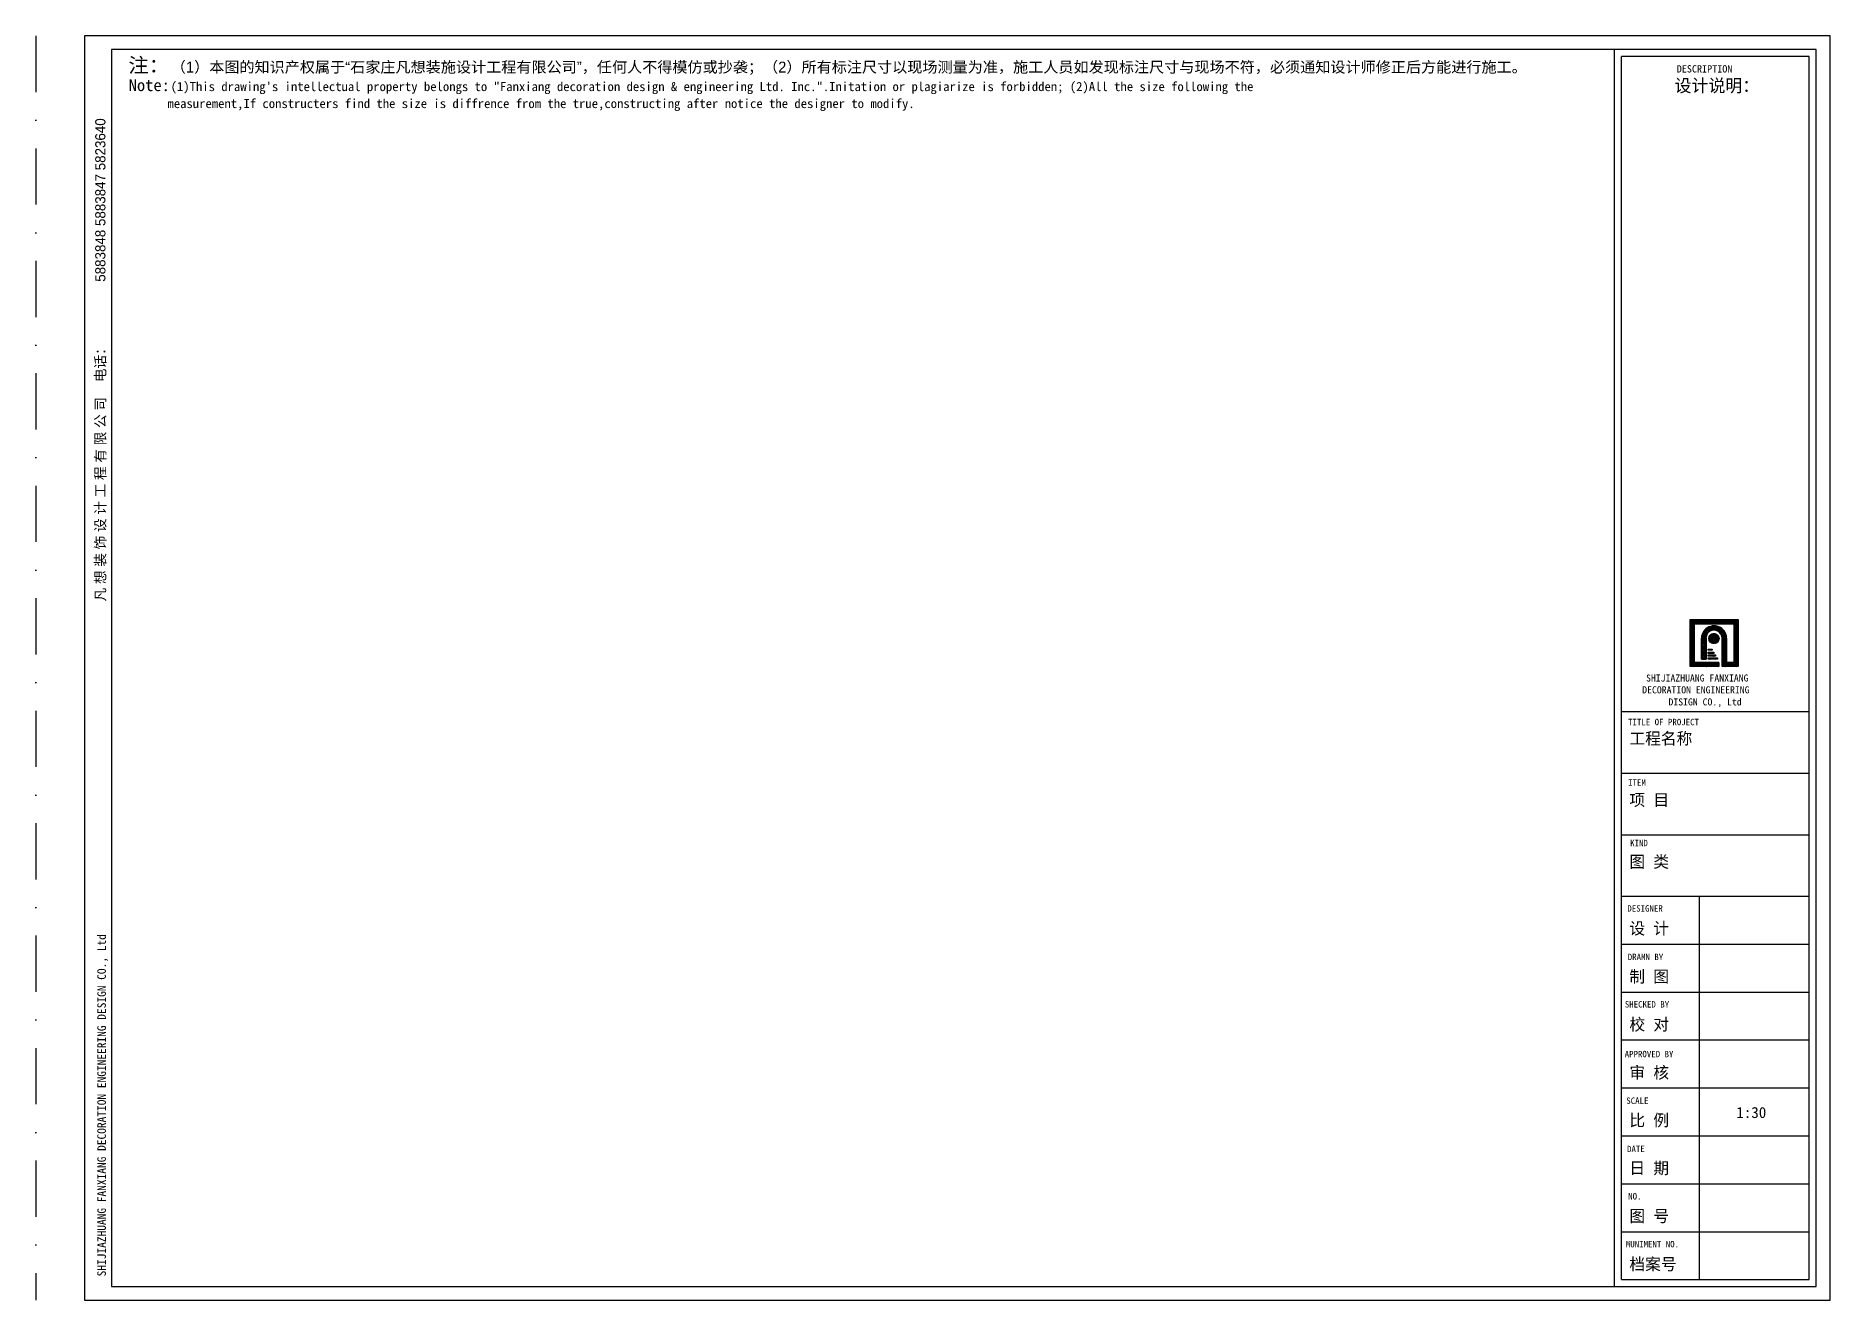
# Model space of a CAD drawing. Extents: x -264 to 11900, y 473 to 9040.
import ezdxf

# ---------------------------------------------------------------- set-up
doc = ezdxf.new("R2010")
doc.units = 0
doc.header["$MEASUREMENT"] = 0
doc.linetypes.add('DASHDOTX2', pattern=[50.8, 25.4, -12.7, 0, -12.7])
doc.layers.get('0').update_dxf_attribs({"linetype": 'CONTINUOUS'})
doc.layers.add('LAYER2', color=2, linetype='CONTINUOUS')
doc.styles.add('STYLE1', font='FZFSJW.TTF', dxfattribs={"height": 50})

# ---------------------------------------------------------------- blocks, each defined once
blk = doc.blocks.new('新版本1比30A3')
h = blk.add_hatch()
h.set_pattern_fill('ANSI37', color=2, scale=3.851754, angle=180, style=0)
h.set_pattern_definition([(44.4242, (11666.4296, -8940.58), (-5.457335, 5.348734), []), (135.5758, (11666.4296, -8940.58), (-5.457335, -5.348734), [])])
edge = h.paths.add_edge_path()
edge.add_line((11432, 4486), (11432, 4293))
edge.add_line((11432, 4293), (11540, 4293))
edge.add_line((11540, 4293), (11540, 4612))
edge.add_line((11540, 4612), (11215, 4612))
edge.add_line((11215, 4612), (11215, 4293))
edge.add_line((11215, 4293), (11409, 4293))
edge.add_line((11409, 4293), (11409, 4322))
edge.add_line((11409, 4322), (11245, 4322))
edge.add_line((11245, 4322), (11245, 4582))
edge.add_line((11245, 4582), (11510, 4582))
edge.add_line((11510, 4582), (11510, 4322))
edge.add_line((11510, 4322), (11462, 4322))
edge.add_line((11462, 4322), (11462, 4486))
edge.add_ellipse((11378, 4486), major_axis=(84.8, 0), ratio=0.9801, start_angle=0, end_angle=180)
edge.add_line((11293, 4486), (11293, 4343))
edge.add_line((11293, 4343), (11323, 4343))
edge.add_line((11323, 4343), (11323, 4486))
edge.add_ellipse((11378, 4486), major_axis=(-54.8, 0), ratio=0.9801, start_angle=180, end_angle=360, ccw=False)
h = blk.add_hatch()
h.set_pattern_fill('ANSI37', color=2, scale=0.924421, angle=180, style=0)
h.set_pattern_definition([(44.424197, (11584.1122, -5183.6811), (-1.30976037, 1.28369614), []), (135.575803, (11584.1122, -5183.6811), (-1.30976037, -1.28369614), [])])
edge = h.paths.add_edge_path()
edge.add_ellipse((11376, 4483), major_axis=(34.9, 0), ratio=0.9801, start_angle=0, end_angle=180)
edge.add_ellipse((11376, 4483), major_axis=(34.9, 0), ratio=0.9801, start_angle=180, end_angle=360)
h = blk.add_hatch()
h.set_pattern_fill('ANSI37', color=2, scale=3.851754, angle=180, style=0)
h.set_pattern_definition([(44.4242, (11684.367, -7531.4544), (-5.457335, 5.348734), []), (135.5758, (11684.367, -7531.4544), (-5.457335, -5.348734), [])])
h.paths.add_polyline_path([(11365, 4404), (11365, 4412), (11337, 4412), (11337, 4404)])
h.paths.add_polyline_path([(11376, 4383), (11376, 4392), (11337, 4392), (11337, 4383)])
h.paths.add_polyline_path([(11386, 4364), (11386, 4373), (11337, 4373), (11337, 4364)])
h.paths.add_polyline_path([(11337, 4352), (11337, 4343), (11401, 4343), (11401, 4352)])
at = {"color": 5, "linetype": 'DASHDOTX2', "ltscale": 15}
blk.add_line((0, 8567), (0, 0), dxfattribs=at)
at = {"color": 5}
for p, q in [((12164, 8567), (329, 8567)), ((329, 8567), (329, 0)), ((12070, 8567), (9798, 8567)), ((12164, 0), (12164, 8567)), ((10750, 139), (10750, 8428)), ((12022, 8428), (10750, 8428)), ((12022, 139), (12022, 8428)), ((10750, 3988), (12022, 3988)), ((10750, 3571), (12022, 3571)), ((10750, 3153), (12022, 3153)), ((10750, 2737), (12022, 2737)), ((11278, 139), (11278, 2737)), ((10750, 2412), (12022, 2412)), ((10750, 2088), (12022, 2088)), ((10750, 1763), (12022, 1763)), ((10750, 1438), (12022, 1438)), ((10750, 1113), (12022, 1113)), ((10750, 789), (12022, 789)), ((10750, 464), (12022, 464)), ((10750, 139), (12022, 139)), ((329, 0), (12164, 0))]:
    blk.add_line(p, q, dxfattribs=at)
at = {"color": 1}
for p, q in [((12070, 8474), (513, 8474)), ((513, 8474), (513, 93)), ((12070, 93), (12070, 8474)), ((513, 93), (12070, 93))]:
    blk.add_line(p, q, dxfattribs=at)
at = {"color": 4}
blk.add_line((10702, 93), (10702, 8474), dxfattribs=at)
at = {"color": 2}
for p, q in [((11215, 4293), (11215, 4612)), ((11215, 4612), (11540, 4612)), ((11245, 4582), (11510, 4582)), ((11245, 4322), (11245, 4582)), ((11510, 4582), (11510, 4322)), ((11540, 4612), (11540, 4293)), ((11293, 4343), (11293, 4486)), ((11323, 4486), (11323, 4343)), ((11337, 4412), (11365, 4412)), ((11337, 4404), (11337, 4412)), ((11365, 4404), (11337, 4404)), ((11337, 4392), (11376, 4392)), ((11337, 4383), (11337, 4392)), ((11376, 4383), (11337, 4383)), ((11365, 4412), (11365, 4404)), ((11376, 4392), (11376, 4383)), ((11432, 4293), (11432, 4486)), ((11462, 4486), (11462, 4322)), ((11409, 4293), (11215, 4293)), ((11409, 4322), (11245, 4322)), ((11293, 4343), (11323, 4343)), ((11337, 4373), (11386, 4373)), ((11337, 4364), (11337, 4373)), ((11386, 4364), (11337, 4364)), ((11337, 4352), (11401, 4352)), ((11337, 4343), (11337, 4352)), ((11401, 4343), (11337, 4343)), ((11386, 4373), (11386, 4364)), ((11401, 4352), (11401, 4343)), ((11409, 4322), (11409, 4293)), ((11540, 4293), (11432, 4293)), ((11510, 4322), (11462, 4322))]:
    blk.add_line(p, q, dxfattribs=at)
blk.add_ellipse((11376, 4483), major_axis=(34.9, 0), ratio=0.9801, dxfattribs=at)
at = {"layer": 'LAYER2'}
for major_axis, start_param, end_param in [((-85.2, 0), 3.056851, 6.400666), ((-54.9, 0), 3.141593, 6.384496)]:
    blk.add_ellipse((11377, 4486), major_axis=major_axis, ratio=0.9801, start_param=start_param, end_param=end_param, dxfattribs=at)
at = {"color": 2, "style": 'STYLE1', "width": 1.020304}
for s, height, p in [('注：', 99, (627, 8319)), ('（1）本图的知识产权属于“石家庄凡想装施设计工程有限公司”，任何人不得模仿或抄袭；（2）所有标注尺寸以现场测量为准，施工人员如发现标注尺寸与现场不符，必须通知设计师修正后方能进行施工。', 73.61, (914, 8319))]:
    blk.add_text(s, height=height, dxfattribs=at).set_placement(p)
at = {"color": 5, "width": 1.020304}
for s, height, p in [('Note:', 80.4, (629, 8193)), ('(1)This drawing\'s intellectual property belongs to "Fanxiang decoration design & engineering Ltd. Inc.".Initation or plagiarize is forbidden; (2)All the size following the ', 61.853, (913, 8193)), ('      measurement,If constructers find the size is diffrence from the true,constructing after notice the designer to modify.', 61.853, (634, 8078)), ('TITLE OF PROJECT', 43.3, (10794, 3896)), ('ITEM', 43.3, (10794, 3486)), ('KIND', 43.3, (10808, 3076)), ('DESIGNER', 43.3, (10789, 2633)), ('DRAMN BY', 43.3, (10792, 2304)), ('SHECKED BY', 43.3, (10772, 1983)), ('APPROVED BY', 43.3, (10771, 1646)), ('SCALE', 43.3, (10782, 1330)), ('DATE', 43.3, (10787, 1003)), ('NO.', 43.3, (10795, 682)), ('MUNIMENT NO.', 43.3, (10779, 358))]:
    blk.add_text(s, height=height, dxfattribs=at).set_placement(p)
at = {"color": 2, "width": 1.020304}
for s, height, p in [('设计说明：', 86.6, (11109, 8187)), ('DESCRIPTION', 49.48, (11124, 8319)), ('DECORATION ENGINEERING', 47.65, (10890, 4112)), ('SHIJIAZHUANG FANXIANG ', 47.65, (10916, 4192)), ('DISIGN CO., Ltd', 47.65, (11068, 4030)), ('工程名称', 80.4, (10803, 3766)), ('项 目', 80.4, (10803, 3350)), ('图 类', 80.4, (10803, 2931)), ('设 计', 80.4, (10803, 2479)), ('制 图', 80.4, (10803, 2153)), ('校 对', 80.4, (10803, 1828)), ('审 核', 80.4, (10803, 1502)), ('比 例', 80.4, (10803, 1179)), ('日 期', 80.4, (10803, 855)), ('图 号', 80.4, (10803, 530)), ('档案号', 80.4, (10803, 204))]:
    blk.add_text(s, height=height, dxfattribs=at).set_placement(p)
at = {"color": 2, "style": 'STYLE1', "width": 0.9801}
for s, p in [('5883848 5883847 5823640', (471, 6901)), ('凡 想 装 饰 设 计 工 程 有 限 公 司    电话：', (471, 4735))]:
    blk.add_text(s, height=69.08, rotation=90, dxfattribs=at).set_placement(p)
at = {"color": 2, "width": 0.9801}
blk.add_text('SHIJIAZHUANG FANXIANG DECORATION ENGINEERING DESIGN CO., Ltd', height=57.97, rotation=90, dxfattribs=at).set_placement((474, 161))

msp = doc.modelspace()

# ---------------------------------------------------------------- block references
msp.add_blockref('新版本1比30A3', (-264, 473))

# ---------------------------------------------------------------- texts
at = {"color": 4, "insert": (11264, 1782), "char_height": 74.7, "width": 384.84, "attachment_point": 1}
msp.add_mtext('1:30', dxfattribs=at)

doc.saveas('drawing.dxf')
